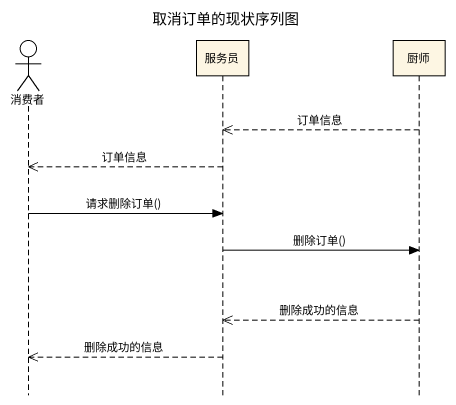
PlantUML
@startuml
title 取消订单的现状序列图
hide footbox
actor 消费者
participant 服务员
participant 厨师

厨师 -->> 服务员 : 订单信息
服务员 -->> 消费者 : 订单信息
消费者 -> 服务员 : 请求删除订单()
服务员 -> 厨师 : 删除订单()
厨师 -->> 服务员 : 删除成功的信息
服务员 -->> 消费者 : 删除成功的信息
@enduml
